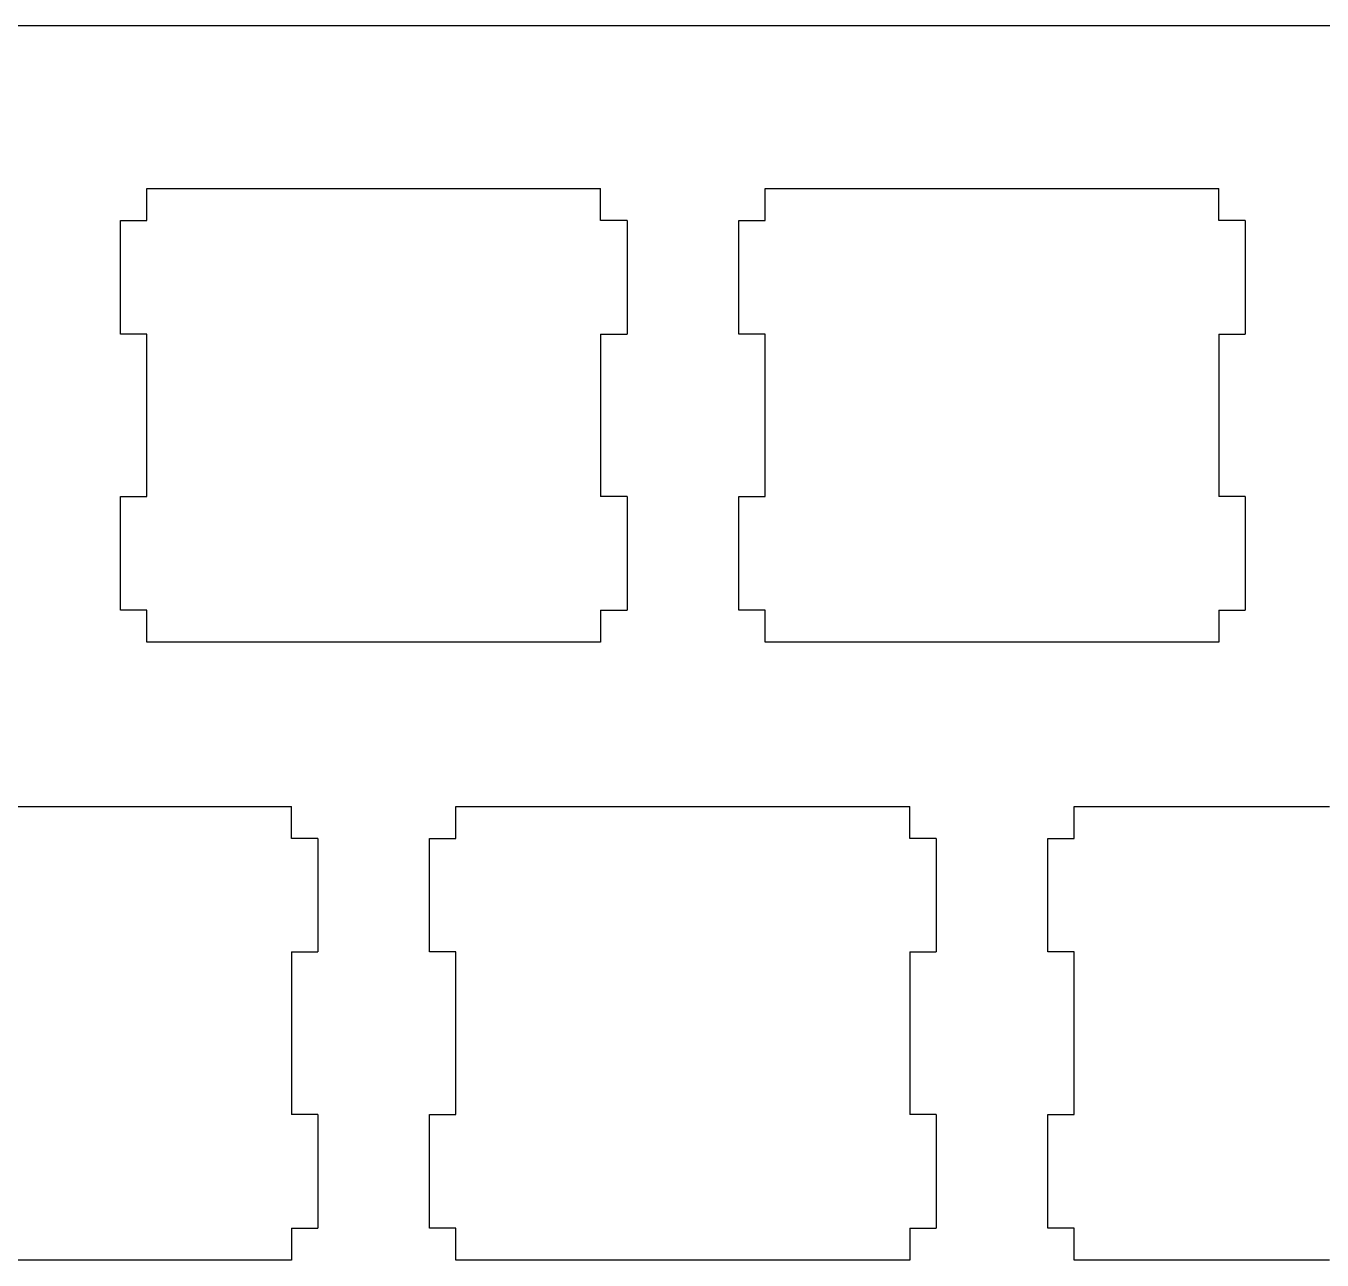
# Model space of a CAD drawing. Extents: x 14 to 304, y 9 to 109.
# Drawn here: x 224.41 to 264.24, y 71.37 to 109.31 of the extents above; entities that cross this region are included whole.
import ezdxf

# ---------------------------------------------------------------- set-up
doc = ezdxf.new("R2010")
doc.units = 0
doc.layers.add('LAYER_1', color=7, linetype='CONTINUOUS')

msp = doc.modelspace()

# ---------------------------------------------------------------- linework, layer by layer
at = {"layer": 'LAYER_1', "linetype": 'BYBLOCK'}
msp.add_line((300.07, 109.313), (39.626, 109.31), dxfattribs=at)
for points in [[(228.127, 104.313, 0), (228.197, 104.313, 0), (228.401, 104.313, 0), (228.726, 104.313, 0), (229.16, 104.313, 0), (229.69, 104.313, 0), (230.306, 104.313, 0), (230.994, 104.313, 0), (231.742, 104.313, 0), (232.539, 104.313, 0), (233.372, 104.313, 0), (234.23, 104.313, 0), (235.099, 104.313, 0), (235.969, 104.313, 0), (236.826, 104.313, 0), (237.659, 104.313, 0), (238.456, 104.313, 0), (239.205, 104.313, 0), (239.893, 104.313, 0), (240.508, 104.313, 0), (241.039, 104.313, 0), (241.473, 104.313, 0), (241.797, 104.313, 0), (242.001, 104.313, 0), (242.072, 104.313, 0)], [(228.127, 103.334, 0), (228.127, 103.339, 0), (228.127, 103.353, 0), (228.127, 103.376, 0), (228.127, 103.406, 0), (228.127, 103.444, 0), (228.127, 103.487, 0), (228.127, 103.535, 0), (228.127, 103.588, 0), (228.127, 103.644, 0), (228.127, 103.702, 0), (228.127, 103.762, 0), (228.127, 103.823, 0), (228.127, 103.884, 0), (228.127, 103.944, 0), (228.127, 104.003, 0), (228.127, 104.059, 0), (228.127, 104.111, 0), (228.127, 104.16, 0), (228.127, 104.203, 0), (228.127, 104.24, 0), (228.127, 104.271, 0), (228.127, 104.293, 0), (228.127, 104.308, 0), (228.127, 104.313, 0)], [(242.072, 103.334, 0), (242.072, 103.339, 0), (242.072, 103.353, 0), (242.072, 103.376, 0), (242.072, 103.406, 0), (242.072, 103.444, 0), (242.072, 103.487, 0), (242.072, 103.535, 0), (242.072, 103.588, 0), (242.072, 103.644, 0), (242.072, 103.702, 0), (242.072, 103.762, 0), (242.072, 103.823, 0), (242.072, 103.884, 0), (242.072, 103.944, 0), (242.072, 104.003, 0), (242.072, 104.059, 0), (242.072, 104.111, 0), (242.072, 104.16, 0), (242.072, 104.203, 0), (242.072, 104.24, 0), (242.072, 104.271, 0), (242.072, 104.293, 0), (242.072, 104.308, 0), (242.072, 104.313, 0)], [(247.127, 104.313, 0), (247.197, 104.313, 0), (247.401, 104.313, 0), (247.726, 104.313, 0), (248.16, 104.313, 0), (248.69, 104.313, 0), (249.306, 104.313, 0), (249.994, 104.313, 0), (250.742, 104.313, 0), (251.539, 104.313, 0), (252.372, 104.313, 0), (253.23, 104.313, 0), (254.099, 104.313, 0), (254.969, 104.313, 0), (255.826, 104.313, 0), (256.659, 104.313, 0), (257.456, 104.313, 0), (258.205, 104.313, 0), (258.893, 104.313, 0), (259.508, 104.313, 0), (260.039, 104.313, 0), (260.473, 104.313, 0), (260.797, 104.313, 0), (261.001, 104.313, 0), (261.072, 104.313, 0)], [(247.127, 103.334, 0), (247.127, 103.339, 0), (247.127, 103.353, 0), (247.127, 103.376, 0), (247.127, 103.406, 0), (247.127, 103.444, 0), (247.127, 103.487, 0), (247.127, 103.535, 0), (247.127, 103.588, 0), (247.127, 103.644, 0), (247.127, 103.702, 0), (247.127, 103.762, 0), (247.127, 103.823, 0), (247.127, 103.884, 0), (247.127, 103.944, 0), (247.127, 104.003, 0), (247.127, 104.059, 0), (247.127, 104.111, 0), (247.127, 104.16, 0), (247.127, 104.203, 0), (247.127, 104.24, 0), (247.127, 104.271, 0), (247.127, 104.293, 0), (247.127, 104.308, 0), (247.127, 104.313, 0)], [(261.072, 103.334, 0), (261.072, 103.339, 0), (261.072, 103.353, 0), (261.072, 103.376, 0), (261.072, 103.406, 0), (261.072, 103.444, 0), (261.072, 103.487, 0), (261.072, 103.535, 0), (261.072, 103.588, 0), (261.072, 103.644, 0), (261.072, 103.702, 0), (261.072, 103.762, 0), (261.072, 103.823, 0), (261.072, 103.884, 0), (261.072, 103.944, 0), (261.072, 104.003, 0), (261.072, 104.059, 0), (261.072, 104.111, 0), (261.072, 104.16, 0), (261.072, 104.203, 0), (261.072, 104.24, 0), (261.072, 104.271, 0), (261.072, 104.293, 0), (261.072, 104.308, 0), (261.072, 104.313, 0)], [(227.315, 99.84, 0), (227.315, 99.858, 0), (227.315, 99.909, 0), (227.315, 99.99, 0), (227.315, 100.099, 0), (227.315, 100.232, 0), (227.315, 100.386, 0), (227.315, 100.558, 0), (227.315, 100.746, 0), (227.315, 100.946, 0), (227.315, 101.154, 0), (227.315, 101.369, 0), (227.315, 101.587, 0), (227.315, 101.805, 0), (227.315, 102.02, 0), (227.315, 102.228, 0), (227.315, 102.428, 0), (227.315, 102.616, 0), (227.315, 102.788, 0), (227.315, 102.942, 0), (227.315, 103.075, 0), (227.315, 103.184, 0), (227.315, 103.265, 0), (227.315, 103.316, 0), (227.315, 103.334, 0)], [(227.315, 103.334, 0), (227.319, 103.334, 0), (227.331, 103.334, 0), (227.35, 103.334, 0), (227.375, 103.334, 0), (227.406, 103.334, 0), (227.442, 103.334, 0), (227.482, 103.334, 0), (227.526, 103.334, 0), (227.572, 103.334, 0), (227.62, 103.334, 0), (227.67, 103.334, 0), (227.721, 103.334, 0), (227.772, 103.334, 0), (227.821, 103.334, 0), (227.87, 103.334, 0), (227.916, 103.334, 0), (227.96, 103.334, 0), (228, 103.334, 0), (228.036, 103.334, 0), (228.067, 103.334, 0), (228.092, 103.334, 0), (228.111, 103.334, 0), (228.123, 103.334, 0), (228.127, 103.334, 0)], [(242.883, 103.334, 0), (242.879, 103.334, 0), (242.867, 103.334, 0), (242.848, 103.334, 0), (242.823, 103.334, 0), (242.792, 103.334, 0), (242.756, 103.334, 0), (242.716, 103.334, 0), (242.673, 103.334, 0), (242.626, 103.334, 0), (242.578, 103.334, 0), (242.528, 103.334, 0), (242.477, 103.334, 0), (242.427, 103.334, 0), (242.377, 103.334, 0), (242.328, 103.334, 0), (242.282, 103.334, 0), (242.239, 103.334, 0), (242.199, 103.334, 0), (242.163, 103.334, 0), (242.132, 103.334, 0), (242.107, 103.334, 0), (242.088, 103.334, 0), (242.076, 103.334, 0), (242.072, 103.334, 0)], [(242.883, 103.334, 0), (242.883, 103.316, 0), (242.883, 103.265, 0), (242.883, 103.184, 0), (242.883, 103.075, 0), (242.883, 102.942, 0), (242.883, 102.788, 0), (242.883, 102.616, 0), (242.883, 102.428, 0), (242.883, 102.228, 0), (242.883, 102.02, 0), (242.883, 101.805, 0), (242.883, 101.587, 0), (242.883, 101.369, 0), (242.883, 101.154, 0), (242.883, 100.946, 0), (242.883, 100.746, 0), (242.883, 100.558, 0), (242.883, 100.386, 0), (242.883, 100.232, 0), (242.883, 100.099, 0), (242.883, 99.99, 0), (242.883, 99.909, 0), (242.883, 99.858, 0), (242.883, 99.84, 0)], [(246.315, 99.84, 0), (246.315, 99.858, 0), (246.315, 99.909, 0), (246.315, 99.99, 0), (246.315, 100.099, 0), (246.315, 100.232, 0), (246.315, 100.386, 0), (246.315, 100.558, 0), (246.315, 100.746, 0), (246.315, 100.946, 0), (246.315, 101.154, 0), (246.315, 101.369, 0), (246.315, 101.587, 0), (246.315, 101.805, 0), (246.315, 102.02, 0), (246.315, 102.228, 0), (246.315, 102.428, 0), (246.315, 102.616, 0), (246.315, 102.788, 0), (246.315, 102.942, 0), (246.315, 103.075, 0), (246.315, 103.184, 0), (246.315, 103.265, 0), (246.315, 103.316, 0), (246.315, 103.334, 0)], [(246.315, 103.334, 0), (246.319, 103.334, 0), (246.331, 103.334, 0), (246.35, 103.334, 0), (246.375, 103.334, 0), (246.406, 103.334, 0), (246.442, 103.334, 0), (246.482, 103.334, 0), (246.526, 103.334, 0), (246.572, 103.334, 0), (246.62, 103.334, 0), (246.67, 103.334, 0), (246.721, 103.334, 0), (246.772, 103.334, 0), (246.821, 103.334, 0), (246.87, 103.334, 0), (246.916, 103.334, 0), (246.96, 103.334, 0), (247, 103.334, 0), (247.036, 103.334, 0), (247.067, 103.334, 0), (247.092, 103.334, 0), (247.111, 103.334, 0), (247.123, 103.334, 0), (247.127, 103.334, 0)], [(261.883, 103.334, 0), (261.879, 103.334, 0), (261.867, 103.334, 0), (261.848, 103.334, 0), (261.823, 103.334, 0), (261.792, 103.334, 0), (261.756, 103.334, 0), (261.716, 103.334, 0), (261.673, 103.334, 0), (261.626, 103.334, 0), (261.578, 103.334, 0), (261.528, 103.334, 0), (261.477, 103.334, 0), (261.427, 103.334, 0), (261.377, 103.334, 0), (261.328, 103.334, 0), (261.282, 103.334, 0), (261.239, 103.334, 0), (261.199, 103.334, 0), (261.163, 103.334, 0), (261.132, 103.334, 0), (261.107, 103.334, 0), (261.088, 103.334, 0), (261.076, 103.334, 0), (261.072, 103.334, 0)], [(261.883, 103.334, 0), (261.883, 103.316, 0), (261.883, 103.265, 0), (261.883, 103.184, 0), (261.883, 103.075, 0), (261.883, 102.942, 0), (261.883, 102.788, 0), (261.883, 102.616, 0), (261.883, 102.428, 0), (261.883, 102.228, 0), (261.883, 102.02, 0), (261.883, 101.805, 0), (261.883, 101.587, 0), (261.883, 101.369, 0), (261.883, 101.154, 0), (261.883, 100.946, 0), (261.883, 100.746, 0), (261.883, 100.558, 0), (261.883, 100.386, 0), (261.883, 100.232, 0), (261.883, 100.099, 0), (261.883, 99.99, 0), (261.883, 99.909, 0), (261.883, 99.858, 0), (261.883, 99.84, 0)], [(228.127, 99.84, 0), (228.123, 99.84, 0), (228.111, 99.84, 0), (228.092, 99.84, 0), (228.067, 99.84, 0), (228.036, 99.84, 0), (228, 99.84, 0), (227.96, 99.84, 0), (227.916, 99.84, 0), (227.87, 99.84, 0), (227.821, 99.84, 0), (227.772, 99.84, 0), (227.721, 99.84, 0), (227.67, 99.84, 0), (227.62, 99.84, 0), (227.572, 99.84, 0), (227.526, 99.84, 0), (227.482, 99.84, 0), (227.442, 99.84, 0), (227.406, 99.84, 0), (227.375, 99.84, 0), (227.35, 99.84, 0), (227.331, 99.84, 0), (227.319, 99.84, 0), (227.315, 99.84, 0)], [(228.127, 94.84, 0), (228.127, 94.865, 0), (228.127, 94.938, 0), (228.127, 95.055, 0), (228.127, 95.21, 0), (228.127, 95.401, 0), (228.127, 95.621, 0), (228.127, 95.868, 0), (228.127, 96.136, 0), (228.127, 96.422, 0), (228.127, 96.721, 0), (228.127, 97.028, 0), (228.127, 97.34, 0), (228.127, 97.652, 0), (228.127, 97.959, 0), (228.127, 98.258, 0), (228.127, 98.544, 0), (228.127, 98.812, 0), (228.127, 99.059, 0), (228.127, 99.279, 0), (228.127, 99.47, 0), (228.127, 99.625, 0), (228.127, 99.742, 0), (228.127, 99.815, 0), (228.127, 99.84, 0)], [(242.072, 99.84, 0), (242.072, 99.815, 0), (242.072, 99.742, 0), (242.072, 99.625, 0), (242.072, 99.47, 0), (242.072, 99.279, 0), (242.072, 99.059, 0), (242.072, 98.812, 0), (242.072, 98.544, 0), (242.072, 98.258, 0), (242.072, 97.959, 0), (242.072, 97.652, 0), (242.072, 97.34, 0), (242.072, 97.028, 0), (242.072, 96.721, 0), (242.072, 96.422, 0), (242.072, 96.136, 0), (242.072, 95.868, 0), (242.072, 95.621, 0), (242.072, 95.401, 0), (242.072, 95.21, 0), (242.072, 95.055, 0), (242.072, 94.938, 0), (242.072, 94.865, 0), (242.072, 94.84, 0)], [(242.072, 99.84, 0), (242.076, 99.84, 0), (242.088, 99.84, 0), (242.107, 99.84, 0), (242.132, 99.84, 0), (242.163, 99.84, 0), (242.199, 99.84, 0), (242.239, 99.84, 0), (242.282, 99.84, 0), (242.328, 99.84, 0), (242.377, 99.84, 0), (242.427, 99.84, 0), (242.477, 99.84, 0), (242.528, 99.84, 0), (242.578, 99.84, 0), (242.626, 99.84, 0), (242.673, 99.84, 0), (242.716, 99.84, 0), (242.756, 99.84, 0), (242.792, 99.84, 0), (242.823, 99.84, 0), (242.848, 99.84, 0), (242.867, 99.84, 0), (242.879, 99.84, 0), (242.883, 99.84, 0)], [(247.127, 99.84, 0), (247.123, 99.84, 0), (247.111, 99.84, 0), (247.092, 99.84, 0), (247.067, 99.84, 0), (247.036, 99.84, 0), (247, 99.84, 0), (246.96, 99.84, 0), (246.916, 99.84, 0), (246.87, 99.84, 0), (246.821, 99.84, 0), (246.772, 99.84, 0), (246.721, 99.84, 0), (246.67, 99.84, 0), (246.62, 99.84, 0), (246.572, 99.84, 0), (246.526, 99.84, 0), (246.482, 99.84, 0), (246.442, 99.84, 0), (246.406, 99.84, 0), (246.375, 99.84, 0), (246.35, 99.84, 0), (246.331, 99.84, 0), (246.319, 99.84, 0), (246.315, 99.84, 0)], [(247.127, 94.84, 0), (247.127, 94.865, 0), (247.127, 94.938, 0), (247.127, 95.055, 0), (247.127, 95.21, 0), (247.127, 95.401, 0), (247.127, 95.621, 0), (247.127, 95.868, 0), (247.127, 96.136, 0), (247.127, 96.422, 0), (247.127, 96.721, 0), (247.127, 97.028, 0), (247.127, 97.34, 0), (247.127, 97.652, 0), (247.127, 97.959, 0), (247.127, 98.258, 0), (247.127, 98.544, 0), (247.127, 98.812, 0), (247.127, 99.059, 0), (247.127, 99.279, 0), (247.127, 99.47, 0), (247.127, 99.625, 0), (247.127, 99.742, 0), (247.127, 99.815, 0), (247.127, 99.84, 0)], [(261.072, 99.84, 0), (261.072, 99.815, 0), (261.072, 99.742, 0), (261.072, 99.625, 0), (261.072, 99.47, 0), (261.072, 99.279, 0), (261.072, 99.059, 0), (261.072, 98.812, 0), (261.072, 98.544, 0), (261.072, 98.258, 0), (261.072, 97.959, 0), (261.072, 97.652, 0), (261.072, 97.34, 0), (261.072, 97.028, 0), (261.072, 96.721, 0), (261.072, 96.422, 0), (261.072, 96.136, 0), (261.072, 95.868, 0), (261.072, 95.621, 0), (261.072, 95.401, 0), (261.072, 95.21, 0), (261.072, 95.055, 0), (261.072, 94.938, 0), (261.072, 94.865, 0), (261.072, 94.84, 0)], [(261.072, 99.84, 0), (261.076, 99.84, 0), (261.088, 99.84, 0), (261.107, 99.84, 0), (261.132, 99.84, 0), (261.163, 99.84, 0), (261.199, 99.84, 0), (261.239, 99.84, 0), (261.282, 99.84, 0), (261.328, 99.84, 0), (261.377, 99.84, 0), (261.427, 99.84, 0), (261.477, 99.84, 0), (261.528, 99.84, 0), (261.578, 99.84, 0), (261.626, 99.84, 0), (261.673, 99.84, 0), (261.716, 99.84, 0), (261.756, 99.84, 0), (261.792, 99.84, 0), (261.823, 99.84, 0), (261.848, 99.84, 0), (261.867, 99.84, 0), (261.879, 99.84, 0), (261.883, 99.84, 0)], [(227.315, 91.346, 0), (227.315, 91.364, 0), (227.315, 91.415, 0), (227.315, 91.496, 0), (227.315, 91.605, 0), (227.315, 91.738, 0), (227.315, 91.892, 0), (227.315, 92.064, 0), (227.315, 92.252, 0), (227.315, 92.452, 0), (227.315, 92.66, 0), (227.315, 92.875, 0), (227.315, 93.093, 0), (227.315, 93.311, 0), (227.315, 93.526, 0), (227.315, 93.735, 0), (227.315, 93.934, 0), (227.315, 94.122, 0), (227.315, 94.294, 0), (227.315, 94.448, 0), (227.315, 94.581, 0), (227.315, 94.69, 0), (227.315, 94.771, 0), (227.315, 94.822, 0), (227.315, 94.84, 0)], [(227.315, 94.84, 0), (227.319, 94.84, 0), (227.331, 94.84, 0), (227.35, 94.84, 0), (227.375, 94.84, 0), (227.406, 94.84, 0), (227.442, 94.84, 0), (227.482, 94.84, 0), (227.526, 94.84, 0), (227.572, 94.84, 0), (227.62, 94.84, 0), (227.67, 94.84, 0), (227.721, 94.84, 0), (227.772, 94.84, 0), (227.821, 94.84, 0), (227.87, 94.84, 0), (227.916, 94.84, 0), (227.96, 94.84, 0), (228, 94.84, 0), (228.036, 94.84, 0), (228.067, 94.84, 0), (228.092, 94.84, 0), (228.111, 94.84, 0), (228.123, 94.84, 0), (228.127, 94.84, 0)], [(242.883, 94.84, 0), (242.879, 94.84, 0), (242.867, 94.84, 0), (242.848, 94.84, 0), (242.823, 94.84, 0), (242.792, 94.84, 0), (242.756, 94.84, 0), (242.716, 94.84, 0), (242.673, 94.84, 0), (242.626, 94.84, 0), (242.578, 94.84, 0), (242.528, 94.84, 0), (242.477, 94.84, 0), (242.427, 94.84, 0), (242.377, 94.84, 0), (242.328, 94.84, 0), (242.282, 94.84, 0), (242.239, 94.84, 0), (242.199, 94.84, 0), (242.163, 94.84, 0), (242.132, 94.84, 0), (242.107, 94.84, 0), (242.088, 94.84, 0), (242.076, 94.84, 0), (242.072, 94.84, 0)], [(242.883, 94.84, 0), (242.883, 94.822, 0), (242.883, 94.771, 0), (242.883, 94.69, 0), (242.883, 94.581, 0), (242.883, 94.448, 0), (242.883, 94.294, 0), (242.883, 94.122, 0), (242.883, 93.934, 0), (242.883, 93.735, 0), (242.883, 93.526, 0), (242.883, 93.311, 0), (242.883, 93.093, 0), (242.883, 92.875, 0), (242.883, 92.66, 0), (242.883, 92.452, 0), (242.883, 92.252, 0), (242.883, 92.064, 0), (242.883, 91.892, 0), (242.883, 91.738, 0), (242.883, 91.605, 0), (242.883, 91.496, 0), (242.883, 91.415, 0), (242.883, 91.364, 0), (242.883, 91.346, 0)], [(246.315, 91.346, 0), (246.315, 91.364, 0), (246.315, 91.415, 0), (246.315, 91.496, 0), (246.315, 91.605, 0), (246.315, 91.738, 0), (246.315, 91.892, 0), (246.315, 92.064, 0), (246.315, 92.252, 0), (246.315, 92.452, 0), (246.315, 92.66, 0), (246.315, 92.875, 0), (246.315, 93.093, 0), (246.315, 93.311, 0), (246.315, 93.526, 0), (246.315, 93.735, 0), (246.315, 93.934, 0), (246.315, 94.122, 0), (246.315, 94.294, 0), (246.315, 94.448, 0), (246.315, 94.581, 0), (246.315, 94.69, 0), (246.315, 94.771, 0), (246.315, 94.822, 0), (246.315, 94.84, 0)], [(246.315, 94.84, 0), (246.319, 94.84, 0), (246.331, 94.84, 0), (246.35, 94.84, 0), (246.375, 94.84, 0), (246.406, 94.84, 0), (246.442, 94.84, 0), (246.482, 94.84, 0), (246.526, 94.84, 0), (246.572, 94.84, 0), (246.62, 94.84, 0), (246.67, 94.84, 0), (246.721, 94.84, 0), (246.772, 94.84, 0), (246.821, 94.84, 0), (246.87, 94.84, 0), (246.916, 94.84, 0), (246.96, 94.84, 0), (247, 94.84, 0), (247.036, 94.84, 0), (247.067, 94.84, 0), (247.092, 94.84, 0), (247.111, 94.84, 0), (247.123, 94.84, 0), (247.127, 94.84, 0)], [(261.883, 94.84, 0), (261.879, 94.84, 0), (261.867, 94.84, 0), (261.848, 94.84, 0), (261.823, 94.84, 0), (261.792, 94.84, 0), (261.756, 94.84, 0), (261.716, 94.84, 0), (261.673, 94.84, 0), (261.626, 94.84, 0), (261.578, 94.84, 0), (261.528, 94.84, 0), (261.477, 94.84, 0), (261.427, 94.84, 0), (261.377, 94.84, 0), (261.328, 94.84, 0), (261.282, 94.84, 0), (261.239, 94.84, 0), (261.199, 94.84, 0), (261.163, 94.84, 0), (261.132, 94.84, 0), (261.107, 94.84, 0), (261.088, 94.84, 0), (261.076, 94.84, 0), (261.072, 94.84, 0)], [(261.883, 94.84, 0), (261.883, 94.822, 0), (261.883, 94.771, 0), (261.883, 94.69, 0), (261.883, 94.581, 0), (261.883, 94.448, 0), (261.883, 94.294, 0), (261.883, 94.122, 0), (261.883, 93.934, 0), (261.883, 93.735, 0), (261.883, 93.526, 0), (261.883, 93.311, 0), (261.883, 93.093, 0), (261.883, 92.875, 0), (261.883, 92.66, 0), (261.883, 92.452, 0), (261.883, 92.252, 0), (261.883, 92.064, 0), (261.883, 91.892, 0), (261.883, 91.738, 0), (261.883, 91.605, 0), (261.883, 91.496, 0), (261.883, 91.415, 0), (261.883, 91.364, 0), (261.883, 91.346, 0)], [(228.127, 91.346, 0), (228.123, 91.346, 0), (228.111, 91.346, 0), (228.092, 91.346, 0), (228.067, 91.346, 0), (228.036, 91.346, 0), (228, 91.346, 0), (227.96, 91.346, 0), (227.916, 91.346, 0), (227.87, 91.346, 0), (227.821, 91.346, 0), (227.772, 91.346, 0), (227.721, 91.346, 0), (227.67, 91.346, 0), (227.62, 91.346, 0), (227.572, 91.346, 0), (227.526, 91.346, 0), (227.482, 91.346, 0), (227.442, 91.346, 0), (227.406, 91.346, 0), (227.375, 91.346, 0), (227.35, 91.346, 0), (227.331, 91.346, 0), (227.319, 91.346, 0), (227.315, 91.346, 0)], [(228.127, 90.367, 0), (228.127, 90.372, 0), (228.127, 90.387, 0), (228.127, 90.409, 0), (228.127, 90.44, 0), (228.127, 90.477, 0), (228.127, 90.52, 0), (228.127, 90.569, 0), (228.127, 90.621, 0), (228.127, 90.677, 0), (228.127, 90.736, 0), (228.127, 90.796, 0), (228.127, 90.857, 0), (228.127, 90.918, 0), (228.127, 90.978, 0), (228.127, 91.036, 0), (228.127, 91.092, 0), (228.127, 91.145, 0), (228.127, 91.193, 0), (228.127, 91.236, 0), (228.127, 91.274, 0), (228.127, 91.304, 0), (228.127, 91.327, 0), (228.127, 91.341, 0), (228.127, 91.346, 0)], [(242.072, 91.346, 0), (242.076, 91.346, 0), (242.088, 91.346, 0), (242.107, 91.346, 0), (242.132, 91.346, 0), (242.163, 91.346, 0), (242.199, 91.346, 0), (242.239, 91.346, 0), (242.282, 91.346, 0), (242.328, 91.346, 0), (242.377, 91.346, 0), (242.427, 91.346, 0), (242.477, 91.346, 0), (242.528, 91.346, 0), (242.578, 91.346, 0), (242.626, 91.346, 0), (242.673, 91.346, 0), (242.716, 91.346, 0), (242.756, 91.346, 0), (242.792, 91.346, 0), (242.823, 91.346, 0), (242.848, 91.346, 0), (242.867, 91.346, 0), (242.879, 91.346, 0), (242.883, 91.346, 0)], [(242.072, 91.346, 0), (242.072, 91.341, 0), (242.072, 91.327, 0), (242.072, 91.304, 0), (242.072, 91.274, 0), (242.072, 91.236, 0), (242.072, 91.193, 0), (242.072, 91.145, 0), (242.072, 91.092, 0), (242.072, 91.036, 0), (242.072, 90.978, 0), (242.072, 90.918, 0), (242.072, 90.857, 0), (242.072, 90.796, 0), (242.072, 90.736, 0), (242.072, 90.677, 0), (242.072, 90.621, 0), (242.072, 90.569, 0), (242.072, 90.52, 0), (242.072, 90.477, 0), (242.072, 90.44, 0), (242.072, 90.409, 0), (242.072, 90.387, 0), (242.072, 90.372, 0), (242.072, 90.367, 0)], [(247.127, 91.346, 0), (247.123, 91.346, 0), (247.111, 91.346, 0), (247.092, 91.346, 0), (247.067, 91.346, 0), (247.036, 91.346, 0), (247, 91.346, 0), (246.96, 91.346, 0), (246.916, 91.346, 0), (246.87, 91.346, 0), (246.821, 91.346, 0), (246.772, 91.346, 0), (246.721, 91.346, 0), (246.67, 91.346, 0), (246.62, 91.346, 0), (246.572, 91.346, 0), (246.526, 91.346, 0), (246.482, 91.346, 0), (246.442, 91.346, 0), (246.406, 91.346, 0), (246.375, 91.346, 0), (246.35, 91.346, 0), (246.331, 91.346, 0), (246.319, 91.346, 0), (246.315, 91.346, 0)], [(247.127, 90.367, 0), (247.127, 90.372, 0), (247.127, 90.387, 0), (247.127, 90.409, 0), (247.127, 90.44, 0), (247.127, 90.477, 0), (247.127, 90.52, 0), (247.127, 90.569, 0), (247.127, 90.621, 0), (247.127, 90.677, 0), (247.127, 90.736, 0), (247.127, 90.796, 0), (247.127, 90.857, 0), (247.127, 90.918, 0), (247.127, 90.978, 0), (247.127, 91.036, 0), (247.127, 91.092, 0), (247.127, 91.145, 0), (247.127, 91.193, 0), (247.127, 91.236, 0), (247.127, 91.274, 0), (247.127, 91.304, 0), (247.127, 91.327, 0), (247.127, 91.341, 0), (247.127, 91.346, 0)], [(261.072, 91.346, 0), (261.076, 91.346, 0), (261.088, 91.346, 0), (261.107, 91.346, 0), (261.132, 91.346, 0), (261.163, 91.346, 0), (261.199, 91.346, 0), (261.239, 91.346, 0), (261.282, 91.346, 0), (261.328, 91.346, 0), (261.377, 91.346, 0), (261.427, 91.346, 0), (261.477, 91.346, 0), (261.528, 91.346, 0), (261.578, 91.346, 0), (261.626, 91.346, 0), (261.673, 91.346, 0), (261.716, 91.346, 0), (261.756, 91.346, 0), (261.792, 91.346, 0), (261.823, 91.346, 0), (261.848, 91.346, 0), (261.867, 91.346, 0), (261.879, 91.346, 0), (261.883, 91.346, 0)], [(261.072, 91.346, 0), (261.072, 91.341, 0), (261.072, 91.327, 0), (261.072, 91.304, 0), (261.072, 91.274, 0), (261.072, 91.236, 0), (261.072, 91.193, 0), (261.072, 91.145, 0), (261.072, 91.092, 0), (261.072, 91.036, 0), (261.072, 90.978, 0), (261.072, 90.918, 0), (261.072, 90.857, 0), (261.072, 90.796, 0), (261.072, 90.736, 0), (261.072, 90.677, 0), (261.072, 90.621, 0), (261.072, 90.569, 0), (261.072, 90.52, 0), (261.072, 90.477, 0), (261.072, 90.44, 0), (261.072, 90.409, 0), (261.072, 90.387, 0), (261.072, 90.372, 0), (261.072, 90.367, 0)], [(242.072, 90.367, 0), (242.001, 90.367, 0), (241.797, 90.367, 0), (241.473, 90.367, 0), (241.039, 90.367, 0), (240.508, 90.367, 0), (239.893, 90.367, 0), (239.205, 90.367, 0), (238.456, 90.367, 0), (237.659, 90.367, 0), (236.826, 90.367, 0), (235.969, 90.367, 0), (235.099, 90.367, 0), (234.23, 90.367, 0), (233.372, 90.367, 0), (232.539, 90.367, 0), (231.742, 90.367, 0), (230.994, 90.367, 0), (230.306, 90.367, 0), (229.69, 90.367, 0), (229.16, 90.367, 0), (228.726, 90.367, 0), (228.401, 90.367, 0), (228.197, 90.367, 0), (228.127, 90.367, 0)], [(261.072, 90.367, 0), (261.001, 90.367, 0), (260.797, 90.367, 0), (260.473, 90.367, 0), (260.039, 90.367, 0), (259.508, 90.367, 0), (258.893, 90.367, 0), (258.205, 90.367, 0), (257.456, 90.367, 0), (256.659, 90.367, 0), (255.826, 90.367, 0), (254.969, 90.367, 0), (254.099, 90.367, 0), (253.23, 90.367, 0), (252.372, 90.367, 0), (251.539, 90.367, 0), (250.742, 90.367, 0), (249.994, 90.367, 0), (249.306, 90.367, 0), (248.69, 90.367, 0), (248.16, 90.367, 0), (247.726, 90.367, 0), (247.401, 90.367, 0), (247.197, 90.367, 0), (247.127, 90.367, 0)], [(223.872, 85.313, 0), (224.73, 85.313, 0), (225.599, 85.313, 0), (226.469, 85.313, 0), (227.326, 85.313, 0), (228.159, 85.313, 0), (228.956, 85.313, 0), (229.705, 85.313, 0), (230.393, 85.313, 0), (231.008, 85.313, 0), (231.539, 85.313, 0), (231.973, 85.313, 0), (232.297, 85.313, 0), (232.501, 85.313, 0), (232.572, 85.313, 0)], [(232.572, 84.334, 0), (232.572, 84.339, 0), (232.572, 84.353, 0), (232.572, 84.376, 0), (232.572, 84.406, 0), (232.572, 84.444, 0), (232.572, 84.487, 0), (232.572, 84.535, 0), (232.572, 84.588, 0), (232.572, 84.644, 0), (232.572, 84.702, 0), (232.572, 84.762, 0), (232.572, 84.823, 0), (232.572, 84.884, 0), (232.572, 84.944, 0), (232.572, 85.003, 0), (232.572, 85.059, 0), (232.572, 85.111, 0), (232.572, 85.16, 0), (232.572, 85.203, 0), (232.572, 85.24, 0), (232.572, 85.271, 0), (232.572, 85.293, 0), (232.572, 85.308, 0), (232.572, 85.313, 0)], [(237.627, 85.313, 0), (237.697, 85.313, 0), (237.901, 85.313, 0), (238.226, 85.313, 0), (238.66, 85.313, 0), (239.19, 85.313, 0), (239.806, 85.313, 0), (240.494, 85.313, 0), (241.242, 85.313, 0), (242.039, 85.313, 0), (242.872, 85.313, 0), (243.73, 85.313, 0), (244.599, 85.313, 0), (245.469, 85.313, 0), (246.326, 85.313, 0), (247.159, 85.313, 0), (247.956, 85.313, 0), (248.705, 85.313, 0), (249.393, 85.313, 0), (250.008, 85.313, 0), (250.539, 85.313, 0), (250.973, 85.313, 0), (251.297, 85.313, 0), (251.501, 85.313, 0), (251.572, 85.313, 0)], [(237.627, 84.334, 0), (237.627, 84.339, 0), (237.627, 84.353, 0), (237.627, 84.376, 0), (237.627, 84.406, 0), (237.627, 84.444, 0), (237.627, 84.487, 0), (237.627, 84.535, 0), (237.627, 84.588, 0), (237.627, 84.644, 0), (237.627, 84.702, 0), (237.627, 84.762, 0), (237.627, 84.823, 0), (237.627, 84.884, 0), (237.627, 84.944, 0), (237.627, 85.003, 0), (237.627, 85.059, 0), (237.627, 85.111, 0), (237.627, 85.16, 0), (237.627, 85.203, 0), (237.627, 85.24, 0), (237.627, 85.271, 0), (237.627, 85.293, 0), (237.627, 85.308, 0), (237.627, 85.313, 0)], [(251.572, 84.334, 0), (251.572, 84.339, 0), (251.572, 84.353, 0), (251.572, 84.376, 0), (251.572, 84.406, 0), (251.572, 84.444, 0), (251.572, 84.487, 0), (251.572, 84.535, 0), (251.572, 84.588, 0), (251.572, 84.644, 0), (251.572, 84.702, 0), (251.572, 84.762, 0), (251.572, 84.823, 0), (251.572, 84.884, 0), (251.572, 84.944, 0), (251.572, 85.003, 0), (251.572, 85.059, 0), (251.572, 85.111, 0), (251.572, 85.16, 0), (251.572, 85.203, 0), (251.572, 85.24, 0), (251.572, 85.271, 0), (251.572, 85.293, 0), (251.572, 85.308, 0), (251.572, 85.313, 0)], [(256.627, 85.313, 0), (256.697, 85.313, 0), (256.901, 85.313, 0), (257.226, 85.313, 0), (257.66, 85.313, 0), (258.19, 85.313, 0), (258.806, 85.313, 0), (259.494, 85.313, 0), (260.242, 85.313, 0), (261.039, 85.313, 0), (261.872, 85.313, 0), (262.73, 85.313, 0), (263.599, 85.313, 0), (264.469, 85.313, 0)], [(256.627, 84.334, 0), (256.627, 84.339, 0), (256.627, 84.353, 0), (256.627, 84.376, 0), (256.627, 84.406, 0), (256.627, 84.444, 0), (256.627, 84.487, 0), (256.627, 84.535, 0), (256.627, 84.588, 0), (256.627, 84.644, 0), (256.627, 84.702, 0), (256.627, 84.762, 0), (256.627, 84.823, 0), (256.627, 84.884, 0), (256.627, 84.944, 0), (256.627, 85.003, 0), (256.627, 85.059, 0), (256.627, 85.111, 0), (256.627, 85.16, 0), (256.627, 85.203, 0), (256.627, 85.24, 0), (256.627, 85.271, 0), (256.627, 85.293, 0), (256.627, 85.308, 0), (256.627, 85.313, 0)], [(233.383, 84.334, 0), (233.379, 84.334, 0), (233.367, 84.334, 0), (233.348, 84.334, 0), (233.323, 84.334, 0), (233.292, 84.334, 0), (233.256, 84.334, 0), (233.216, 84.334, 0), (233.173, 84.334, 0), (233.126, 84.334, 0), (233.078, 84.334, 0), (233.028, 84.334, 0), (232.977, 84.334, 0), (232.927, 84.334, 0), (232.877, 84.334, 0), (232.828, 84.334, 0), (232.782, 84.334, 0), (232.739, 84.334, 0), (232.699, 84.334, 0), (232.663, 84.334, 0), (232.632, 84.334, 0), (232.607, 84.334, 0), (232.588, 84.334, 0), (232.576, 84.334, 0), (232.572, 84.334, 0)], [(233.383, 84.334, 0), (233.383, 84.316, 0), (233.383, 84.265, 0), (233.383, 84.184, 0), (233.383, 84.075, 0), (233.383, 83.942, 0), (233.383, 83.788, 0), (233.383, 83.616, 0), (233.383, 83.428, 0), (233.383, 83.228, 0), (233.383, 83.02, 0), (233.383, 82.805, 0), (233.383, 82.587, 0), (233.383, 82.369, 0), (233.383, 82.154, 0), (233.383, 81.946, 0), (233.383, 81.746, 0), (233.383, 81.558, 0), (233.383, 81.386, 0), (233.383, 81.232, 0), (233.383, 81.099, 0), (233.383, 80.99, 0), (233.383, 80.909, 0), (233.383, 80.858, 0), (233.383, 80.84, 0)], [(236.815, 80.84, 0), (236.815, 80.858, 0), (236.815, 80.909, 0), (236.815, 80.99, 0), (236.815, 81.099, 0), (236.815, 81.232, 0), (236.815, 81.386, 0), (236.815, 81.558, 0), (236.815, 81.746, 0), (236.815, 81.946, 0), (236.815, 82.154, 0), (236.815, 82.369, 0), (236.815, 82.587, 0), (236.815, 82.805, 0), (236.815, 83.02, 0), (236.815, 83.228, 0), (236.815, 83.428, 0), (236.815, 83.616, 0), (236.815, 83.788, 0), (236.815, 83.942, 0), (236.815, 84.075, 0), (236.815, 84.184, 0), (236.815, 84.265, 0), (236.815, 84.316, 0), (236.815, 84.334, 0)], [(236.815, 84.334, 0), (236.819, 84.334, 0), (236.831, 84.334, 0), (236.85, 84.334, 0), (236.875, 84.334, 0), (236.906, 84.334, 0), (236.942, 84.334, 0), (236.982, 84.334, 0), (237.026, 84.334, 0), (237.072, 84.334, 0), (237.12, 84.334, 0), (237.17, 84.334, 0), (237.221, 84.334, 0), (237.272, 84.334, 0), (237.321, 84.334, 0), (237.37, 84.334, 0), (237.416, 84.334, 0), (237.46, 84.334, 0), (237.5, 84.334, 0), (237.536, 84.334, 0), (237.567, 84.334, 0), (237.592, 84.334, 0), (237.611, 84.334, 0), (237.623, 84.334, 0), (237.627, 84.334, 0)], [(252.383, 84.334, 0), (252.379, 84.334, 0), (252.367, 84.334, 0), (252.348, 84.334, 0), (252.323, 84.334, 0), (252.292, 84.334, 0), (252.256, 84.334, 0), (252.216, 84.334, 0), (252.173, 84.334, 0), (252.126, 84.334, 0), (252.078, 84.334, 0), (252.028, 84.334, 0), (251.977, 84.334, 0), (251.927, 84.334, 0), (251.877, 84.334, 0), (251.828, 84.334, 0), (251.782, 84.334, 0), (251.739, 84.334, 0), (251.699, 84.334, 0), (251.663, 84.334, 0), (251.632, 84.334, 0), (251.607, 84.334, 0), (251.588, 84.334, 0), (251.576, 84.334, 0), (251.572, 84.334, 0)], [(252.383, 84.334, 0), (252.383, 84.316, 0), (252.383, 84.265, 0), (252.383, 84.184, 0), (252.383, 84.075, 0), (252.383, 83.942, 0), (252.383, 83.788, 0), (252.383, 83.616, 0), (252.383, 83.428, 0), (252.383, 83.228, 0), (252.383, 83.02, 0), (252.383, 82.805, 0), (252.383, 82.587, 0), (252.383, 82.369, 0), (252.383, 82.154, 0), (252.383, 81.946, 0), (252.383, 81.746, 0), (252.383, 81.558, 0), (252.383, 81.386, 0), (252.383, 81.232, 0), (252.383, 81.099, 0), (252.383, 80.99, 0), (252.383, 80.909, 0), (252.383, 80.858, 0), (252.383, 80.84, 0)], [(255.815, 80.84, 0), (255.815, 80.858, 0), (255.815, 80.909, 0), (255.815, 80.99, 0), (255.815, 81.099, 0), (255.815, 81.232, 0), (255.815, 81.386, 0), (255.815, 81.558, 0), (255.815, 81.746, 0), (255.815, 81.946, 0), (255.815, 82.154, 0), (255.815, 82.369, 0), (255.815, 82.587, 0), (255.815, 82.805, 0), (255.815, 83.02, 0), (255.815, 83.228, 0), (255.815, 83.428, 0), (255.815, 83.616, 0), (255.815, 83.788, 0), (255.815, 83.942, 0), (255.815, 84.075, 0), (255.815, 84.184, 0), (255.815, 84.265, 0), (255.815, 84.316, 0), (255.815, 84.334, 0)], [(255.815, 84.334, 0), (255.819, 84.334, 0), (255.831, 84.334, 0), (255.85, 84.334, 0), (255.875, 84.334, 0), (255.906, 84.334, 0), (255.942, 84.334, 0), (255.982, 84.334, 0), (256.026, 84.334, 0), (256.072, 84.334, 0), (256.12, 84.334, 0), (256.17, 84.334, 0), (256.221, 84.334, 0), (256.272, 84.334, 0), (256.321, 84.334, 0), (256.37, 84.334, 0), (256.416, 84.334, 0), (256.46, 84.334, 0), (256.5, 84.334, 0), (256.536, 84.334, 0), (256.567, 84.334, 0), (256.592, 84.334, 0), (256.611, 84.334, 0), (256.623, 84.334, 0), (256.627, 84.334, 0)], [(232.572, 80.84, 0), (232.572, 80.815, 0), (232.572, 80.742, 0), (232.572, 80.625, 0), (232.572, 80.47, 0), (232.572, 80.279, 0), (232.572, 80.059, 0), (232.572, 79.812, 0), (232.572, 79.544, 0), (232.572, 79.258, 0), (232.572, 78.959, 0), (232.572, 78.652, 0), (232.572, 78.34, 0), (232.572, 78.028, 0), (232.572, 77.721, 0), (232.572, 77.422, 0), (232.572, 77.136, 0), (232.572, 76.868, 0), (232.572, 76.621, 0), (232.572, 76.401, 0), (232.572, 76.21, 0), (232.572, 76.055, 0), (232.572, 75.938, 0), (232.572, 75.865, 0), (232.572, 75.84, 0)], [(232.572, 80.84, 0), (232.576, 80.84, 0), (232.588, 80.84, 0), (232.607, 80.84, 0), (232.632, 80.84, 0), (232.663, 80.84, 0), (232.699, 80.84, 0), (232.739, 80.84, 0), (232.782, 80.84, 0), (232.828, 80.84, 0), (232.877, 80.84, 0), (232.927, 80.84, 0), (232.977, 80.84, 0), (233.028, 80.84, 0), (233.078, 80.84, 0), (233.126, 80.84, 0), (233.173, 80.84, 0), (233.216, 80.84, 0), (233.256, 80.84, 0), (233.292, 80.84, 0), (233.323, 80.84, 0), (233.348, 80.84, 0), (233.367, 80.84, 0), (233.379, 80.84, 0), (233.383, 80.84, 0)], [(237.627, 80.84, 0), (237.623, 80.84, 0), (237.611, 80.84, 0), (237.592, 80.84, 0), (237.567, 80.84, 0), (237.536, 80.84, 0), (237.5, 80.84, 0), (237.46, 80.84, 0), (237.416, 80.84, 0), (237.37, 80.84, 0), (237.321, 80.84, 0), (237.272, 80.84, 0), (237.221, 80.84, 0), (237.17, 80.84, 0), (237.12, 80.84, 0), (237.072, 80.84, 0), (237.026, 80.84, 0), (236.982, 80.84, 0), (236.942, 80.84, 0), (236.906, 80.84, 0), (236.875, 80.84, 0), (236.85, 80.84, 0), (236.831, 80.84, 0), (236.819, 80.84, 0), (236.815, 80.84, 0)], [(237.627, 75.84, 0), (237.627, 75.865, 0), (237.627, 75.938, 0), (237.627, 76.055, 0), (237.627, 76.21, 0), (237.627, 76.401, 0), (237.627, 76.621, 0), (237.627, 76.868, 0), (237.627, 77.136, 0), (237.627, 77.422, 0), (237.627, 77.721, 0), (237.627, 78.028, 0), (237.627, 78.34, 0), (237.627, 78.652, 0), (237.627, 78.959, 0), (237.627, 79.258, 0), (237.627, 79.544, 0), (237.627, 79.812, 0), (237.627, 80.059, 0), (237.627, 80.279, 0), (237.627, 80.47, 0), (237.627, 80.625, 0), (237.627, 80.742, 0), (237.627, 80.815, 0), (237.627, 80.84, 0)], [(251.572, 80.84, 0), (251.572, 80.815, 0), (251.572, 80.742, 0), (251.572, 80.625, 0), (251.572, 80.47, 0), (251.572, 80.279, 0), (251.572, 80.059, 0), (251.572, 79.812, 0), (251.572, 79.544, 0), (251.572, 79.258, 0), (251.572, 78.959, 0), (251.572, 78.652, 0), (251.572, 78.34, 0), (251.572, 78.028, 0), (251.572, 77.721, 0), (251.572, 77.422, 0), (251.572, 77.136, 0), (251.572, 76.868, 0), (251.572, 76.621, 0), (251.572, 76.401, 0), (251.572, 76.21, 0), (251.572, 76.055, 0), (251.572, 75.938, 0), (251.572, 75.865, 0), (251.572, 75.84, 0)], [(251.572, 80.84, 0), (251.576, 80.84, 0), (251.588, 80.84, 0), (251.607, 80.84, 0), (251.632, 80.84, 0), (251.663, 80.84, 0), (251.699, 80.84, 0), (251.739, 80.84, 0), (251.782, 80.84, 0), (251.828, 80.84, 0), (251.877, 80.84, 0), (251.927, 80.84, 0), (251.977, 80.84, 0), (252.028, 80.84, 0), (252.078, 80.84, 0), (252.126, 80.84, 0), (252.173, 80.84, 0), (252.216, 80.84, 0), (252.256, 80.84, 0), (252.292, 80.84, 0), (252.323, 80.84, 0), (252.348, 80.84, 0), (252.367, 80.84, 0), (252.379, 80.84, 0), (252.383, 80.84, 0)], [(256.627, 80.84, 0), (256.623, 80.84, 0), (256.611, 80.84, 0), (256.592, 80.84, 0), (256.567, 80.84, 0), (256.536, 80.84, 0), (256.5, 80.84, 0), (256.46, 80.84, 0), (256.416, 80.84, 0), (256.37, 80.84, 0), (256.321, 80.84, 0), (256.272, 80.84, 0), (256.221, 80.84, 0), (256.17, 80.84, 0), (256.12, 80.84, 0), (256.072, 80.84, 0), (256.026, 80.84, 0), (255.982, 80.84, 0), (255.942, 80.84, 0), (255.906, 80.84, 0), (255.875, 80.84, 0), (255.85, 80.84, 0), (255.831, 80.84, 0), (255.819, 80.84, 0), (255.815, 80.84, 0)], [(256.627, 75.84, 0), (256.627, 75.865, 0), (256.627, 75.938, 0), (256.627, 76.055, 0), (256.627, 76.21, 0), (256.627, 76.401, 0), (256.627, 76.621, 0), (256.627, 76.868, 0), (256.627, 77.136, 0), (256.627, 77.422, 0), (256.627, 77.721, 0), (256.627, 78.028, 0), (256.627, 78.34, 0), (256.627, 78.652, 0), (256.627, 78.959, 0), (256.627, 79.258, 0), (256.627, 79.544, 0), (256.627, 79.812, 0), (256.627, 80.059, 0), (256.627, 80.279, 0), (256.627, 80.47, 0), (256.627, 80.625, 0), (256.627, 80.742, 0), (256.627, 80.815, 0), (256.627, 80.84, 0)], [(233.383, 75.84, 0), (233.379, 75.84, 0), (233.367, 75.84, 0), (233.348, 75.84, 0), (233.323, 75.84, 0), (233.292, 75.84, 0), (233.256, 75.84, 0), (233.216, 75.84, 0), (233.173, 75.84, 0), (233.126, 75.84, 0), (233.078, 75.84, 0), (233.028, 75.84, 0), (232.977, 75.84, 0), (232.927, 75.84, 0), (232.877, 75.84, 0), (232.828, 75.84, 0), (232.782, 75.84, 0), (232.739, 75.84, 0), (232.699, 75.84, 0), (232.663, 75.84, 0), (232.632, 75.84, 0), (232.607, 75.84, 0), (232.588, 75.84, 0), (232.576, 75.84, 0), (232.572, 75.84, 0)], [(233.383, 75.84, 0), (233.383, 75.822, 0), (233.383, 75.771, 0), (233.383, 75.69, 0), (233.383, 75.581, 0), (233.383, 75.448, 0), (233.383, 75.294, 0), (233.383, 75.122, 0), (233.383, 74.934, 0), (233.383, 74.735, 0), (233.383, 74.526, 0), (233.383, 74.311, 0), (233.383, 74.093, 0), (233.383, 73.875, 0), (233.383, 73.66, 0), (233.383, 73.452, 0), (233.383, 73.252, 0), (233.383, 73.064, 0), (233.383, 72.892, 0), (233.383, 72.738, 0), (233.383, 72.605, 0), (233.383, 72.496, 0), (233.383, 72.415, 0), (233.383, 72.364, 0), (233.383, 72.346, 0)], [(236.815, 72.346, 0), (236.815, 72.364, 0), (236.815, 72.415, 0), (236.815, 72.496, 0), (236.815, 72.605, 0), (236.815, 72.738, 0), (236.815, 72.892, 0), (236.815, 73.064, 0), (236.815, 73.252, 0), (236.815, 73.452, 0), (236.815, 73.66, 0), (236.815, 73.875, 0), (236.815, 74.093, 0), (236.815, 74.311, 0), (236.815, 74.526, 0), (236.815, 74.735, 0), (236.815, 74.934, 0), (236.815, 75.122, 0), (236.815, 75.294, 0), (236.815, 75.448, 0), (236.815, 75.581, 0), (236.815, 75.69, 0), (236.815, 75.771, 0), (236.815, 75.822, 0), (236.815, 75.84, 0)], [(236.815, 75.84, 0), (236.819, 75.84, 0), (236.831, 75.84, 0), (236.85, 75.84, 0), (236.875, 75.84, 0), (236.906, 75.84, 0), (236.942, 75.84, 0), (236.982, 75.84, 0), (237.026, 75.84, 0), (237.072, 75.84, 0), (237.12, 75.84, 0), (237.17, 75.84, 0), (237.221, 75.84, 0), (237.272, 75.84, 0), (237.321, 75.84, 0), (237.37, 75.84, 0), (237.416, 75.84, 0), (237.46, 75.84, 0), (237.5, 75.84, 0), (237.536, 75.84, 0), (237.567, 75.84, 0), (237.592, 75.84, 0), (237.611, 75.84, 0), (237.623, 75.84, 0), (237.627, 75.84, 0)], [(252.383, 75.84, 0), (252.379, 75.84, 0), (252.367, 75.84, 0), (252.348, 75.84, 0), (252.323, 75.84, 0), (252.292, 75.84, 0), (252.256, 75.84, 0), (252.216, 75.84, 0), (252.173, 75.84, 0), (252.126, 75.84, 0), (252.078, 75.84, 0), (252.028, 75.84, 0), (251.977, 75.84, 0), (251.927, 75.84, 0), (251.877, 75.84, 0), (251.828, 75.84, 0), (251.782, 75.84, 0), (251.739, 75.84, 0), (251.699, 75.84, 0), (251.663, 75.84, 0), (251.632, 75.84, 0), (251.607, 75.84, 0), (251.588, 75.84, 0), (251.576, 75.84, 0), (251.572, 75.84, 0)], [(252.383, 75.84, 0), (252.383, 75.822, 0), (252.383, 75.771, 0), (252.383, 75.69, 0), (252.383, 75.581, 0), (252.383, 75.448, 0), (252.383, 75.294, 0), (252.383, 75.122, 0), (252.383, 74.934, 0), (252.383, 74.735, 0), (252.383, 74.526, 0), (252.383, 74.311, 0), (252.383, 74.093, 0), (252.383, 73.875, 0), (252.383, 73.66, 0), (252.383, 73.452, 0), (252.383, 73.252, 0), (252.383, 73.064, 0), (252.383, 72.892, 0), (252.383, 72.738, 0), (252.383, 72.605, 0), (252.383, 72.496, 0), (252.383, 72.415, 0), (252.383, 72.364, 0), (252.383, 72.346, 0)], [(255.815, 72.346, 0), (255.815, 72.364, 0), (255.815, 72.415, 0), (255.815, 72.496, 0), (255.815, 72.605, 0), (255.815, 72.738, 0), (255.815, 72.892, 0), (255.815, 73.064, 0), (255.815, 73.252, 0), (255.815, 73.452, 0), (255.815, 73.66, 0), (255.815, 73.875, 0), (255.815, 74.093, 0), (255.815, 74.311, 0), (255.815, 74.526, 0), (255.815, 74.735, 0), (255.815, 74.934, 0), (255.815, 75.122, 0), (255.815, 75.294, 0), (255.815, 75.448, 0), (255.815, 75.581, 0), (255.815, 75.69, 0), (255.815, 75.771, 0), (255.815, 75.822, 0), (255.815, 75.84, 0)], [(255.815, 75.84, 0), (255.819, 75.84, 0), (255.831, 75.84, 0), (255.85, 75.84, 0), (255.875, 75.84, 0), (255.906, 75.84, 0), (255.942, 75.84, 0), (255.982, 75.84, 0), (256.026, 75.84, 0), (256.072, 75.84, 0), (256.12, 75.84, 0), (256.17, 75.84, 0), (256.221, 75.84, 0), (256.272, 75.84, 0), (256.321, 75.84, 0), (256.37, 75.84, 0), (256.416, 75.84, 0), (256.46, 75.84, 0), (256.5, 75.84, 0), (256.536, 75.84, 0), (256.567, 75.84, 0), (256.592, 75.84, 0), (256.611, 75.84, 0), (256.623, 75.84, 0), (256.627, 75.84, 0)], [(232.572, 72.346, 0), (232.576, 72.346, 0), (232.588, 72.346, 0), (232.607, 72.346, 0), (232.632, 72.346, 0), (232.663, 72.346, 0), (232.699, 72.346, 0), (232.739, 72.346, 0), (232.782, 72.346, 0), (232.828, 72.346, 0), (232.877, 72.346, 0), (232.927, 72.346, 0), (232.977, 72.346, 0), (233.028, 72.346, 0), (233.078, 72.346, 0), (233.126, 72.346, 0), (233.173, 72.346, 0), (233.216, 72.346, 0), (233.256, 72.346, 0), (233.292, 72.346, 0), (233.323, 72.346, 0), (233.348, 72.346, 0), (233.367, 72.346, 0), (233.379, 72.346, 0), (233.383, 72.346, 0)], [(232.572, 72.346, 0), (232.572, 72.341, 0), (232.572, 72.327, 0), (232.572, 72.304, 0), (232.572, 72.274, 0), (232.572, 72.236, 0), (232.572, 72.193, 0), (232.572, 72.145, 0), (232.572, 72.092, 0), (232.572, 72.036, 0), (232.572, 71.978, 0), (232.572, 71.918, 0), (232.572, 71.857, 0), (232.572, 71.796, 0), (232.572, 71.736, 0), (232.572, 71.677, 0), (232.572, 71.621, 0), (232.572, 71.569, 0), (232.572, 71.52, 0), (232.572, 71.477, 0), (232.572, 71.44, 0), (232.572, 71.409, 0), (232.572, 71.387, 0), (232.572, 71.372, 0), (232.572, 71.367, 0)], [(237.627, 72.346, 0), (237.623, 72.346, 0), (237.611, 72.346, 0), (237.592, 72.346, 0), (237.567, 72.346, 0), (237.536, 72.346, 0), (237.5, 72.346, 0), (237.46, 72.346, 0), (237.416, 72.346, 0), (237.37, 72.346, 0), (237.321, 72.346, 0), (237.272, 72.346, 0), (237.221, 72.346, 0), (237.17, 72.346, 0), (237.12, 72.346, 0), (237.072, 72.346, 0), (237.026, 72.346, 0), (236.982, 72.346, 0), (236.942, 72.346, 0), (236.906, 72.346, 0), (236.875, 72.346, 0), (236.85, 72.346, 0), (236.831, 72.346, 0), (236.819, 72.346, 0), (236.815, 72.346, 0)], [(237.627, 71.367, 0), (237.627, 71.372, 0), (237.627, 71.387, 0), (237.627, 71.409, 0), (237.627, 71.44, 0), (237.627, 71.477, 0), (237.627, 71.52, 0), (237.627, 71.569, 0), (237.627, 71.621, 0), (237.627, 71.677, 0), (237.627, 71.736, 0), (237.627, 71.796, 0), (237.627, 71.857, 0), (237.627, 71.918, 0), (237.627, 71.978, 0), (237.627, 72.036, 0), (237.627, 72.092, 0), (237.627, 72.145, 0), (237.627, 72.193, 0), (237.627, 72.236, 0), (237.627, 72.274, 0), (237.627, 72.304, 0), (237.627, 72.327, 0), (237.627, 72.341, 0), (237.627, 72.346, 0)], [(251.572, 72.346, 0), (251.576, 72.346, 0), (251.588, 72.346, 0), (251.607, 72.346, 0), (251.632, 72.346, 0), (251.663, 72.346, 0), (251.699, 72.346, 0), (251.739, 72.346, 0), (251.782, 72.346, 0), (251.828, 72.346, 0), (251.877, 72.346, 0), (251.927, 72.346, 0), (251.977, 72.346, 0), (252.028, 72.346, 0), (252.078, 72.346, 0), (252.126, 72.346, 0), (252.173, 72.346, 0), (252.216, 72.346, 0), (252.256, 72.346, 0), (252.292, 72.346, 0), (252.323, 72.346, 0), (252.348, 72.346, 0), (252.367, 72.346, 0), (252.379, 72.346, 0), (252.383, 72.346, 0)], [(251.572, 72.346, 0), (251.572, 72.341, 0), (251.572, 72.327, 0), (251.572, 72.304, 0), (251.572, 72.274, 0), (251.572, 72.236, 0), (251.572, 72.193, 0), (251.572, 72.145, 0), (251.572, 72.092, 0), (251.572, 72.036, 0), (251.572, 71.978, 0), (251.572, 71.918, 0), (251.572, 71.857, 0), (251.572, 71.796, 0), (251.572, 71.736, 0), (251.572, 71.677, 0), (251.572, 71.621, 0), (251.572, 71.569, 0), (251.572, 71.52, 0), (251.572, 71.477, 0), (251.572, 71.44, 0), (251.572, 71.409, 0), (251.572, 71.387, 0), (251.572, 71.372, 0), (251.572, 71.367, 0)], [(256.627, 72.346, 0), (256.623, 72.346, 0), (256.611, 72.346, 0), (256.592, 72.346, 0), (256.567, 72.346, 0), (256.536, 72.346, 0), (256.5, 72.346, 0), (256.46, 72.346, 0), (256.416, 72.346, 0), (256.37, 72.346, 0), (256.321, 72.346, 0), (256.272, 72.346, 0), (256.221, 72.346, 0), (256.17, 72.346, 0), (256.12, 72.346, 0), (256.072, 72.346, 0), (256.026, 72.346, 0), (255.982, 72.346, 0), (255.942, 72.346, 0), (255.906, 72.346, 0), (255.875, 72.346, 0), (255.85, 72.346, 0), (255.831, 72.346, 0), (255.819, 72.346, 0), (255.815, 72.346, 0)], [(256.627, 71.367, 0), (256.627, 71.372, 0), (256.627, 71.387, 0), (256.627, 71.409, 0), (256.627, 71.44, 0), (256.627, 71.477, 0), (256.627, 71.52, 0), (256.627, 71.569, 0), (256.627, 71.621, 0), (256.627, 71.677, 0), (256.627, 71.736, 0), (256.627, 71.796, 0), (256.627, 71.857, 0), (256.627, 71.918, 0), (256.627, 71.978, 0), (256.627, 72.036, 0), (256.627, 72.092, 0), (256.627, 72.145, 0), (256.627, 72.193, 0), (256.627, 72.236, 0), (256.627, 72.274, 0), (256.627, 72.304, 0), (256.627, 72.327, 0), (256.627, 72.341, 0), (256.627, 72.346, 0)], [(232.572, 71.367, 0), (232.501, 71.367, 0), (232.297, 71.367, 0), (231.973, 71.367, 0), (231.539, 71.367, 0), (231.008, 71.367, 0), (230.393, 71.367, 0), (229.705, 71.367, 0), (228.956, 71.367, 0), (228.159, 71.367, 0), (227.326, 71.367, 0), (226.469, 71.367, 0), (225.599, 71.367, 0), (224.73, 71.367, 0), (223.872, 71.367, 0)], [(251.572, 71.367, 0), (251.501, 71.367, 0), (251.297, 71.367, 0), (250.973, 71.367, 0), (250.539, 71.367, 0), (250.008, 71.367, 0), (249.393, 71.367, 0), (248.705, 71.367, 0), (247.956, 71.367, 0), (247.159, 71.367, 0), (246.326, 71.367, 0), (245.469, 71.367, 0), (244.599, 71.367, 0), (243.73, 71.367, 0), (242.872, 71.367, 0), (242.039, 71.367, 0), (241.242, 71.367, 0), (240.494, 71.367, 0), (239.806, 71.367, 0), (239.19, 71.367, 0), (238.66, 71.367, 0), (238.226, 71.367, 0), (237.901, 71.367, 0), (237.697, 71.367, 0), (237.627, 71.367, 0)], [(264.469, 71.367, 0), (263.599, 71.367, 0), (262.73, 71.367, 0), (261.872, 71.367, 0), (261.039, 71.367, 0), (260.242, 71.367, 0), (259.494, 71.367, 0), (258.806, 71.367, 0), (258.19, 71.367, 0), (257.66, 71.367, 0), (257.226, 71.367, 0), (256.901, 71.367, 0), (256.697, 71.367, 0), (256.627, 71.367, 0)]]:
    msp.add_polyline3d(points, dxfattribs=at)

doc.saveas('drawing.dxf')
